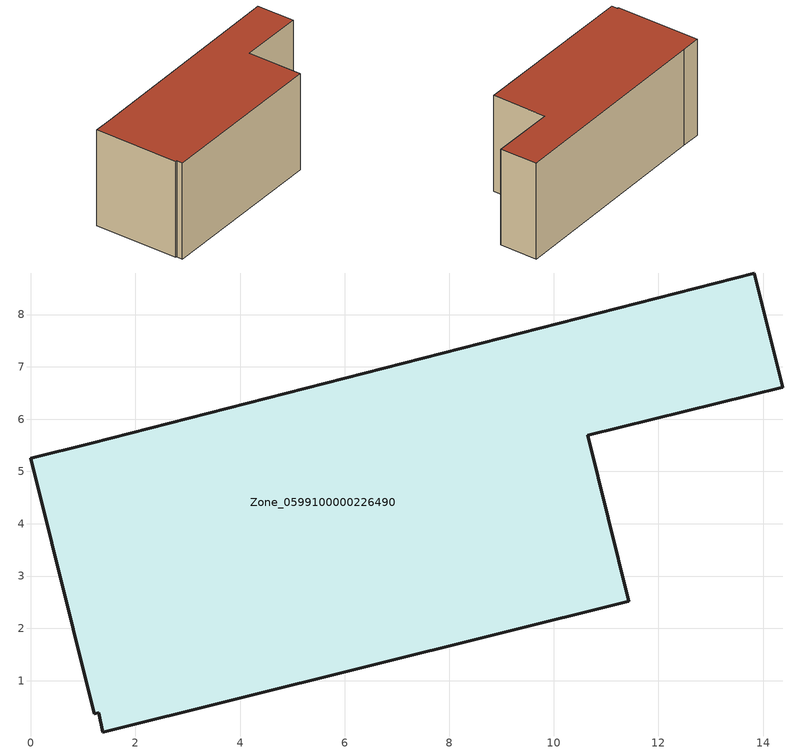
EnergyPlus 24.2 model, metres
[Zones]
Zone_0599100000226490
 floor ground (C_G): 1.38,0.02 1.29,0.38 1.22,0.37 0,5.26 1.16,5.54 13.84,8.79 14.37,6.61 10.64,5.7 11.43,2.51 z0
 wall outside (C_F): 1.16,5.54 0,5.26 1.22,0.37 1.29,0.38 1.38,0.02 11.43,2.51 10.64,5.7 14.37,6.61 13.84,8.79 1.16,5.54 z0:5.91
 roof outside (C_R): 1.29,0.38 1.38,0.02 11.43,2.51 10.64,5.7 14.37,6.61 13.84,8.79 1.16,5.54 0,5.26 1.22,0.37 z5.91
[BUILDING]
Pand.0599100000226490: North Axis=0; Terrain=City; Loads Convergence Tolerance Value=0.04; Temperature Convergence Tolerance Value=0.4; Solar Distribution=FullExterior; Maximum Number of Warmup Days=25; Minimum Number of Warmup Days=1
[Site:Location]
Rotterdam.The.Hague.AP_ZH_NLD Design_Conditions: Latitude=51.96; Longitude=4.45; Time Zone=1; Elevation=-4.5
[SITE:GROUNDTEMPERATURE:BUILDINGSURFACE]
18, 18, 18, 18, 18, 18, 18, 18, 18, 18, 18, 18
[MATERIAL] Thermal Absorptance=0.9; Solar Absorptance=0.7; Visible Absorptance=0.7
Name | Roughness | Thickness | Conductivity | Density | Specific Heat
G.TI.1975-1991 | MediumSmooth | 0.15 | 0.288461 | 540 | 1210
F.TI.1975-1991 | Rough | 0.3 | 0.230769 | 1920 | 840
R.TI.1975-1991 | MediumRough | 0.2 | 0.153846 | 1500 | 1000
[CONSTRUCTION]
C_G: G.TI.1975-1991
C_F: F.TI.1975-1991
C_R: R.TI.1975-1991
[ZONE]
Zone_0599100000226490: Type=1; Multiplier=1; Ceiling Height=Autocalculate; Volume=Autocalculate; Floor Area=autocalculate; Part of Total Floor Area=Yes
[ZONEINFILTRATION:DESIGNFLOWRATE]
Infil_Zone_0599100000226490: Zone or ZoneList or Space or SpaceList=Zone_0599100000226490; Schedule=AlwaysOn; Design Flow Rate Calculation Method=Flow/Area; Flow Rate per Floor Area=0.003; Constant Term Coefficient=1; Temperature Term Coefficient=0; Velocity Term Coefficient=0; Velocity Squared Term Coefficient=0
[HVACTEMPLATE:ZONE:IDEALLOADSAIRSYSTEM]
Zone_0599100000226490: Maximum Heating Supply Air Temperature=50; Minimum Cooling Supply Air Temperature=13; Maximum Heating Supply Air Humidity Ratio=0.0156; Minimum Cooling Supply Air Humidity Ratio=0.0077; Heating Limit=NoLimit; Cooling Limit=NoLimit; Dehumidification Control Type=ConstantSensibleHeatRatio; Cooling Sensible Heat Ratio=0.7; Dehumidification Setpoint=60; Humidification Control Type=None; Humidification Setpoint=30; Outdoor Air Method=None; Outdoor Air Flow Rate per Person=0.00944; Outdoor Air Flow Rate per Zone Floor Area=0; Outdoor Air Flow Rate per Zone=0; Demand Controlled Ventilation Type=None; Outdoor Air Economizer Type=NoEconomizer; Heat Recovery Type=None; Sensible Heat Recovery Effectiveness=0.7; Latent Heat Recovery Effectiveness=0.65
[ZONECONTROL:THERMOSTAT]
ThermostatControl_Zone_0599100000226490: Zone or ZoneList=Zone_0599100000226490; Control Type Schedule=DualSetpointControlType; Control 1=Thermostat_Zone_0599100000226490; Temperature Difference Between Cutout And Setpoint=0
[THERMOSTATSETPOINT:DUALSETPOINT]
Thermostat_Zone_0599100000226490: Heating Setpoint Temperature Schedule=HeatingSetpoint_Zone_0599100000226490; Cooling Setpoint Temperature Schedule=CoolingSetpoint_Zone_0599100000226490
[SCHEDULE:COMPACT]
HeatingSetpoint_Zone_0599100000226490: Through: 12/31, For: AllDays, Until: 24:00, 21
CoolingSetpoint_Zone_0599100000226490: Through: 12/31, For: AllDays, Until: 24:00, 24
DualSetpointControlType: Through: 12/31, For: AllDays, Until: 24:00, 4
AlwaysOn: Through: 12/31, For: AllDays, Until: 24:00, 1
